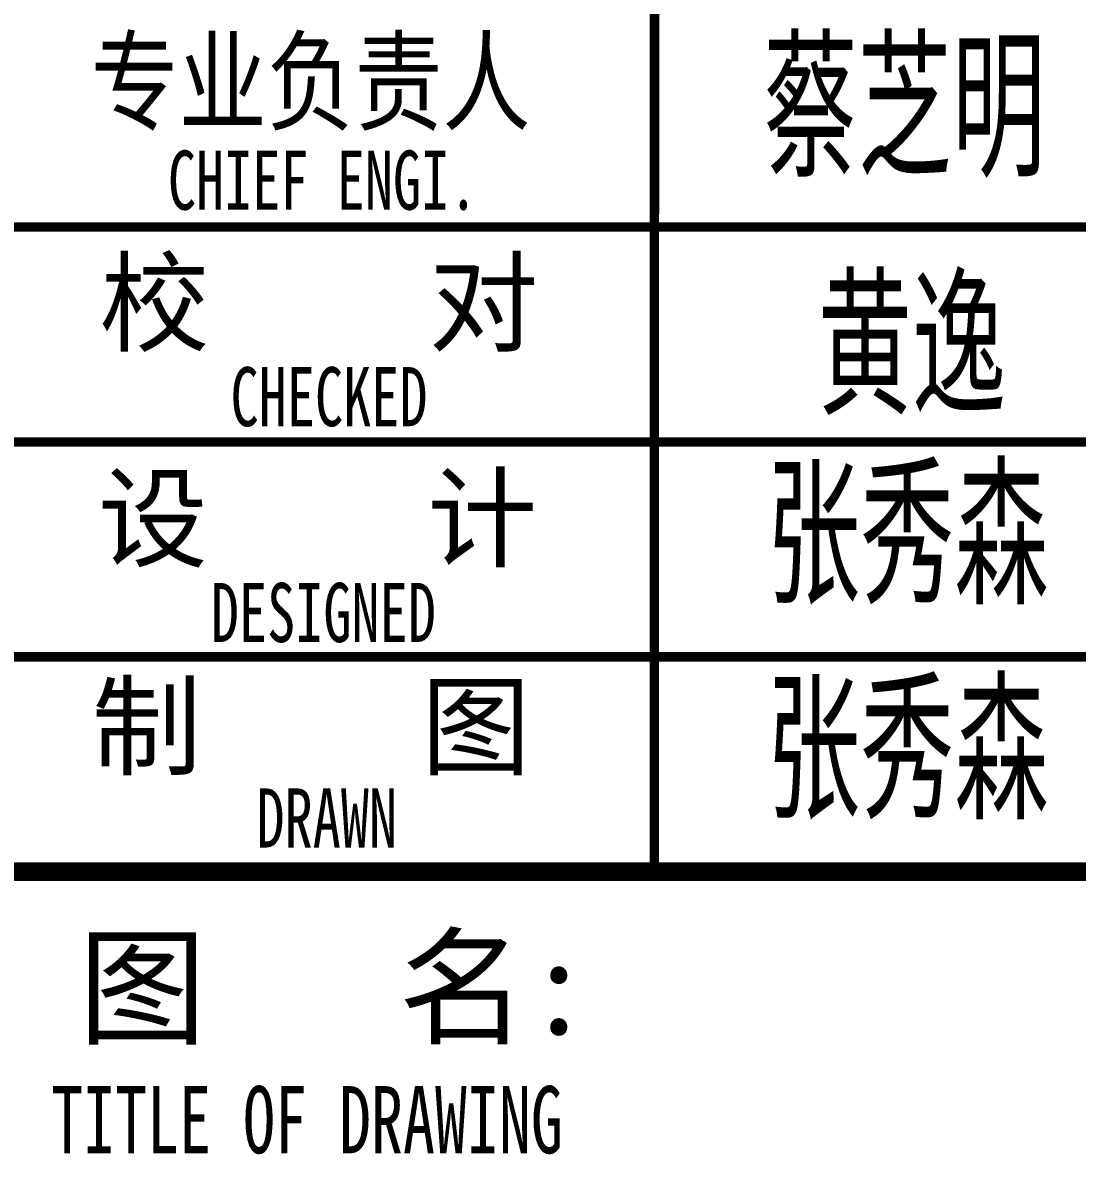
# Model space of a CAD drawing. Extents: x 1188826 to 1909461, y 608442 to 1651179.
# Drawn here: x 1857699 to 1861625, y 1016850 to 1021063 of the extents above; entities that cross this region are included whole.
import ezdxf
from ezdxf.enums import TextEntityAlignment as Align

# ---------------------------------------------------------------- set-up
doc = ezdxf.new("R2010")
doc.units = 0
doc.header["$LTSCALE"] = 1000
doc.header["$MEASUREMENT"] = 0
doc.layers.add('WALL', color=9, linetype='Continuous', lineweight=40)
doc.layers.add('图框', color=140, linetype='Continuous')
doc.layers.add('图签文字', color=147, linetype='Continuous')
doc.styles.add('建筑图签-1', font='simhei.ttf', dxfattribs={"width": 0.7})
doc.styles.add('建筑图签-2', font='TXT.shx', dxfattribs={"width": 0.5, "bigfont": 'HZTXT.shx'})

# ---------------------------------------------------------------- blocks, each defined once
blk = doc.blocks.new('21414122312')
at = {"layer": '图框'}
for points, const_width in [([(2499.5, 6800.3), (2500, 13200.3)], 35), ([(0, 9200.3), (7000, 9200.3)], 35), ([(0, 8400.3), (7000, 8400.3)], 35), ([(0, 7600.3), (7000, 7600.3)], 35), ([(0, 6800.3), (7000, 6800.3)], 70)]:
    blk.add_lwpolyline(points, dxfattribs=dict(at, const_width=const_width))
at = {"layer": '图签文字', "color": 7, "style": '建筑图签-1', "width": 0.8}
blk.add_text('专业负责人', height=300, dxfattribs=at).set_placement((401.2, 9591.6))
at = {"layer": '图签文字', "color": 1, "style": '建筑图签-2', "width": 0.7}
for s, p in [('蔡芝明', (2906.2, 9387.1)), ('黄逸', (3108.2, 8502.3)), ('张秀森', (2916.3, 7796.6)), ('张秀森', (2916.3, 6996.6))]:
    blk.add_text(s, height=500, dxfattribs=at).set_placement(p)
at = {"layer": '图签文字', "style": '建筑图签-1', "width": 0.7}
for s, p in [('CHIEF ENGI.', (1264.5, 9374.8)), ('CHECKED  ', (1393, 8568.8)), ('DESIGNED ', (1319.6, 7765.5)), (' DRAWN   ', (1384.6, 7000.5))]:
    blk.add_text(s, height=220, dxfattribs=at).set_placement(p, align=Align.MIDDLE)
at = {"layer": '图签文字', "color": 7, "style": '建筑图签-1'}
for s, height, p in [('校    对', 300, (433.3, 8768.2)), ('设    计', 300, (427.9, 7966.5)), ('制    图', 300, (404.9, 7191.7)), ('图   名:', 350, (355.3, 6195.2))]:
    blk.add_text(s, height=height, dxfattribs=at).set_placement(p)
at = {"layer": '图签文字', "style": '建筑图签-1', "width": 0.7}
blk.add_text('TITLE OF DRAWING', height=250, dxfattribs=at).set_placement((254, 5752.5))

msp = doc.modelspace()

# ---------------------------------------------------------------- block references
at = {"layer": 'WALL'}
msp.add_blockref('21414122312', (1857550.9, 1011102), dxfattribs=at)

doc.saveas('drawing.dxf')
